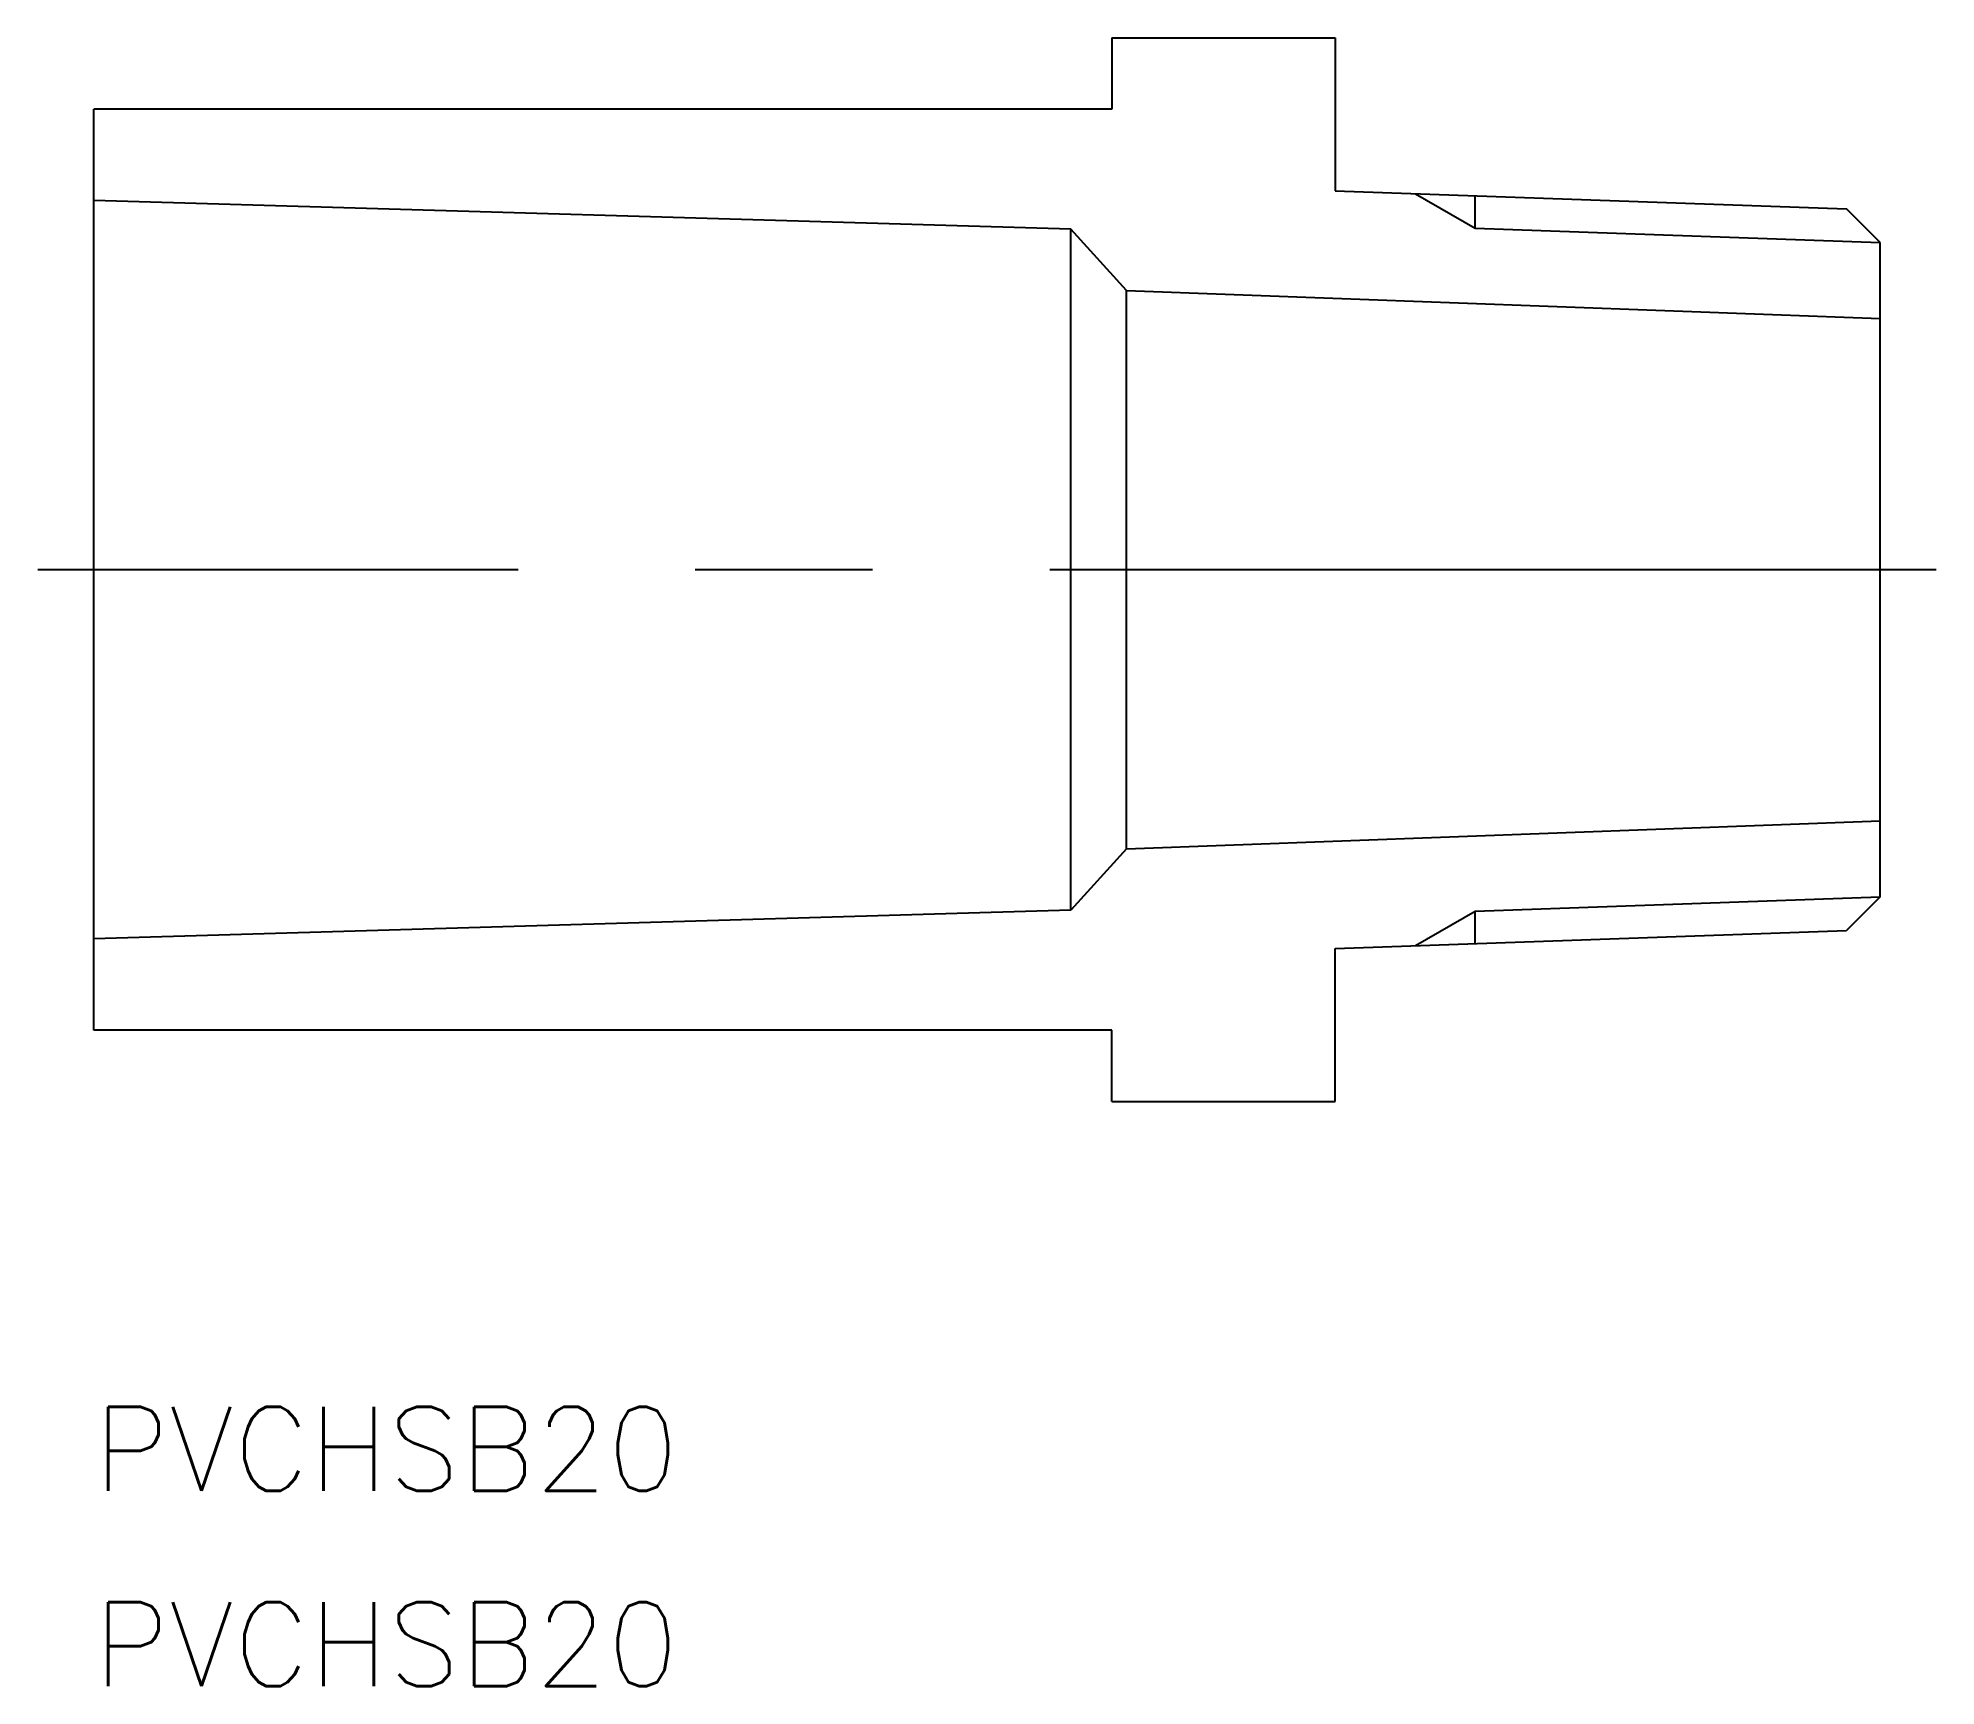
# Model space of a CAD drawing. Extents: x -2 to 66, y -40 to 19.1.
import ezdxf

# ---------------------------------------------------------------- set-up
doc = ezdxf.new("R2010")
doc.units = 0
doc.linetypes.add('CENTER', pattern=[50.8, 31.75, -6.35, 6.35, -6.35])
doc.layers.get('0').update_dxf_attribs({"linetype": 'CONTINUOUS'})
doc.layers.add('CENTER', color=1, linetype='CENTER')
doc.styles.get("Standard").update_dxf_attribs({"font": 'txt.shx', "height": 3, "bigfont": 'bigfont.shx'})

msp = doc.modelspace()

# ---------------------------------------------------------------- linework, layer by layer
at = {"color": 7, "linetype": 'CONTINUOUS'}
for p, q in [((36.47, 19.053), (44.47, 19.053)), ((36.47, 19.053), (36.47, 16.5)), ((44.47, 19.053), (44.47, 13.57)), ((0, -16.5), (0, 16.5)), ((36.47, 16.5), (0, 16.5)), ((35, 12.196), (0, 13.225)), ((44.47, 13.57), (62.796, 12.93)), ((49.492, 12.232), (49.492, 13.394)), ((64, 11.726), (62.796, 12.93)), ((35, -12.196), (35, 12.196)), ((37, 10), (35, 12.196)), ((64, -11.726), (64, 11.726)), ((37, 10), (64, 9)), ((37, -10), (37, 10)), ((37, -10), (64, -9)), ((37, -10), (64, -9)), ((37, -10), (35, -12.196)), ((35, -12.196), (0, -13.225)), ((49.492, -13.394), (49.492, -12.232)), ((64, -11.726), (62.796, -12.93)), ((44.47, -13.57), (62.796, -12.93)), ((44.47, -19.053), (44.47, -13.57)), ((36.47, -16.5), (0, -16.5)), ((36.47, -19.053), (36.47, -16.5)), ((36.47, -19.053), (44.47, -19.053))]:
    msp.add_line(p, q, dxfattribs=at)
at = {"color": 3, "linetype": 'CONTINUOUS'}
for p, q in [((47.35, 13.469), (49.492, 12.232)), ((49.492, 12.232), (64, 11.726)), ((47.35, -13.469), (49.492, -12.232)), ((49.492, -12.232), (64, -11.726))]:
    msp.add_line(p, q, dxfattribs=at)
at = {"layer": 'CENTER', "color": 1, "linetype": 'CENTER'}
msp.add_line((66, 0), (-2, 0), dxfattribs=at)

# ---------------------------------------------------------------- texts
at = {"color": 7, "linetype": 'CONTINUOUS'}
for p in [(0, -33), (0, -40)]:
    msp.add_text('PVCHSB20', height=3, dxfattribs=at).set_placement(p)

doc.saveas('drawing.dxf')
